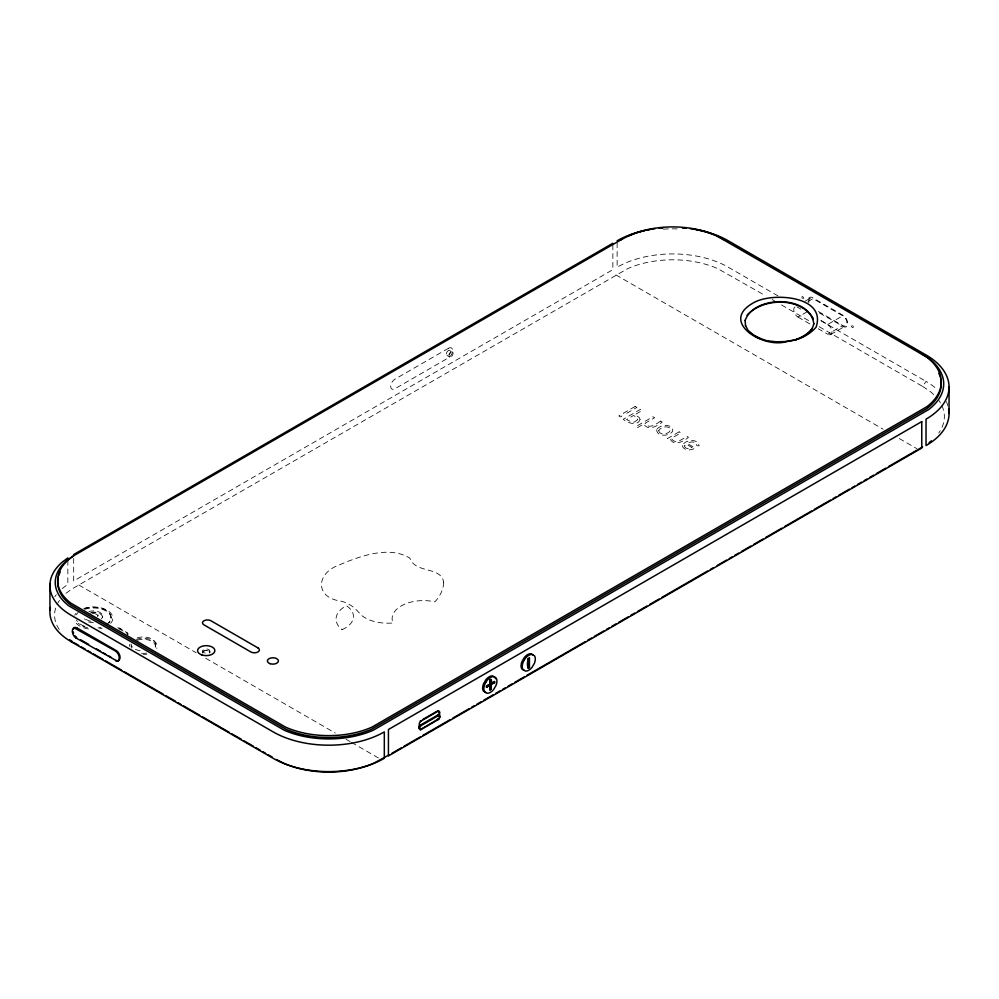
<?xml version="1.0" encoding="UTF-8"?>
<svg xmlns="http://www.w3.org/2000/svg" width="999" height="999" viewBox="0 0 999 999"><rect width="100%" height="100%" fill="white"/><g stroke="black" fill="none" stroke-linecap="round" stroke-linejoin="round"><path stroke-width="0.75" stroke-dasharray="5 3.75" d="M819.143 326.673L922.614 386.413L926.036 381.393A78.584 45.38 0 0 1 937.474 389.772M62.163 588.598L67.845 584.353L67.845 559.477M66.059 593.269L71.354 589.31L627.709 268.619A73.914 42.67 0 0 1 717.694 268.619L765.396 295.642M203.659 651.061L206.231 650.249L208.791 651.061M805.007 301.223L810.014 298.339M807.991 301.523L812.999 298.639L842.731 315.796A5.969 3.447 60 0 1 846.965 323.114A5.969 3.447 60 0 1 842.731 325.562L827.709 334.228L818.256 328.771M794.992 307.005A5.969 3.447 60 0 0 794.08 311.8A5.969 3.447 60 0 0 797.976 317.058L806.742 312M820.953 320.567L827.709 324.475L842.731 315.796M830.706 334.528L845.728 325.849M818.406 311.513L842.731 325.562M819.442 312.974L844.03 326.973A7.043 4.071 60 0 0 847.714 323.551A7.043 4.071 60 0 0 844.03 315.871L811.712 297.215A7.043 4.071 60 0 0 808.191 302.222M778.046 295.954L728.271 267.22A78.584 45.38 0 0 0 617.132 267.22L617.132 242.345M796.877 306.83L800.923 309.166M821.103 320.816L926.036 381.393M772.115 299.513L774.799 301.074M781.518 304.945L811.076 322.015M797.976 317.058L811.5 324.862M615.908 274.912L883.116 429.183M899.312 438.536L916.857 448.663M449.825 350.412A2.872 1.661 -60 0 1 448.913 354.87A2.872 1.661 -60 0 1 446.428 353.434A2.872 1.661 -60 0 1 449.825 350.412L452.485 351.948A2.872 1.661 -60 0 1 451.573 356.406A2.872 1.661 -60 0 1 449.088 354.97A2.872 1.661 -60 0 1 452.485 351.948M446.953 355.394L449.612 356.93M78.821 584.989L196.241 652.784M205.682 658.229L335.239 733.029M346.029 739.26L350.087 741.595M351.436 742.382L378.421 757.966M117.682 627.784A3.322 1.911 0 0 1 120.03 628.346L127.735 633.154A3.322 1.911 0 0 1 127.735 634.14M118.544 628.746A3.322 1.911 0 0 1 120.03 629.245L126.873 633.204L126.873 632.292M922.614 386.413L929.095 390.671A73.914 42.67 0 0 1 934.465 395.317M127.397 633.591L127.735 634.053A3.322 1.911 0 0 1 127.847 634.552L127.847 633.653M612.862 244.805L612.862 269.68L73.689 580.968L73.689 554.545M209.852 651.061L209.852 652.534M202.597 651.061L202.597 652.534M155.482 643.98L155.482 646.328M131.144 643.98L131.144 646.328A12.175 7.03 0 0 0 131.556 648.151M120.03 628.346L120.03 629.245M111.089 617.419L111.089 618.144M102.622 616.158L102.622 617.419M97.952 615.072L97.952 616.158M205.282 653.084A3.621 2.098 0 0 1 203.259 649.862A3.621 2.098 0 0 1 209.203 649.862A3.621 2.098 0 0 1 207.168 653.084M202.722 653.084A3.621 2.098 0 0 1 206.231 650.449A3.621 2.098 0 0 1 209.728 653.084M946.378 401.735A78.584 45.38 0 0 1 948.001 406.094M54.795 596.803A72.927 42.108 0 0 1 56.344 594.667M137.225 637.899A12.175 7.03 0 0 1 151.923 639.01A12.175 7.03 0 0 1 153.858 647.502M140.172 650.774A12.175 7.03 0 0 1 131.556 645.804M90.297 613.249A4.483 2.585 0 0 1 96.191 613.024A4.483 2.585 0 0 1 97.353 616.371M92.308 613.661A4.483 2.585 0 0 1 97.802 616.833M802.372 298.489A1.324 0.762 60 0 1 802.234 296.641A1.324 0.762 60 0 1 803.72 297.952A1.324 0.762 60 0 1 802.834 298.901M59.278 629.507A68.244 39.398 0 0 1 57.218 604.283M57.905 602.984A68.244 39.398 0 0 1 59.503 600.449M84.653 608.616A17.62 10.177 0 0 1 107.442 611.226A17.62 10.177 0 0 1 105.931 624.625M84.653 626.236A17.62 10.177 0 0 1 76.436 620.054M76.436 614.797A17.62 10.177 0 0 1 78.197 612.337M84.653 609.34A17.62 10.177 0 0 1 105.931 610.951A17.62 10.177 0 0 1 108.729 623.239M100.911 627.372A17.62 10.177 0 0 1 98.027 627.971M87.437 627.709A17.62 10.177 0 0 1 78.197 623.239M827.709 324.475A5.969 3.447 60 0 1 831.942 331.793A5.969 3.447 60 0 1 827.709 334.228M91.096 612.312A9.166 5.295 0 0 1 100.737 614.21A9.166 5.295 0 0 1 101.399 620.067M93.469 622.714A9.166 5.295 0 0 1 84.615 618.793M136.351 639.36A13.936 8.054 0 0 1 151.798 639.947A13.936 8.054 0 0 1 156.781 648.413M146.928 654.108A13.936 8.054 0 0 1 143.319 654.382M129.37 646.328A13.936 8.054 0 0 1 129.845 644.255M941.845 405.606A73.914 42.67 0 0 1 938.748 432.979M938.748 400.324A73.914 42.67 0 0 1 940.446 402.934M83.779 608.453A19.381 11.189 0 0 1 107.168 610.239A19.381 11.189 0 0 1 110.252 623.738M102.035 628.184A19.381 11.189 0 0 1 99.688 628.746M88.449 628.958A19.381 11.189 0 0 1 74.75 621.041M74.75 615.247A19.381 11.189 0 0 1 75.899 613.423M146.466 653.121A12.175 7.03 0 0 1 140.172 653.121M137.225 640.247A12.175 7.03 0 0 1 150.724 640.759A12.175 7.03 0 0 1 155.07 648.151M808.928 302.422A5.969 3.447 60 0 1 812.999 298.639M88.886 611.575A9.166 5.295 0 0 1 99.937 612.424A9.166 5.295 0 0 1 101.399 618.806M91.096 621.266A9.166 5.295 0 0 1 85.527 618.806M663.461 229.171A70.804 40.884 0 0 1 680.406 229.071M682.317 445.591C683.378 450.899 691.433 450.849 695.054 447.964L687.162 443.406C689.997 441.408 697.015 440.846 696.89 445.691L699.138 445.829C698.164 438.111 685.014 439.473 682.317 445.591M684.465 445.954C684.939 449.238 689.922 449.1 692.12 447.627L686.013 444.105L684.465 445.954M443.681 582.28C443.531 589.647 439.822 596.553 434.915 601.86A31.331 18.082 0 0 0 402.834 605.069A31.331 18.082 0 0 0 393.019 622.989C381.768 623.826 369.73 622.152 360.764 614.797C355.182 607.542 347.964 602.085 338.624 600.724C315.309 596.515 316.621 573.713 337.612 565.634C358.778 556.555 388.736 545.017 409.865 558.166C415.359 573.876 440.996 565.946 443.681 582.28M640.097 419.318C638.011 426.573 627.21 423.002 623.239 419.293L640.309 409.44L642.157 410.502L634.977 414.647L639.198 417.507L640.097 419.318M658.691 430.744C659.802 436.238 670.729 434.053 670.679 428.833C667.669 425.274 660.751 426.823 658.691 430.744M656.68 429.707C656.618 437.225 669.655 436.476 672.764 431.068C673.226 423.464 659.665 424.188 656.68 429.707M621.878 415.921L621.44 416.533A1.536 0.887 0 0 1 619.88 416.745L618.955 415.921A1.523 0.874 0 0 1 619.88 415.159L621.878 415.921M637.687 419.617L634.49 421.978A3.546 2.048 0 0 1 631.743 422.028L626.51 419.543L633.566 415.472L636.987 417.732L637.687 419.617M660.501 421.103C656.593 423.901 648.626 429.857 645.079 423.276L654.67 417.732L652.946 416.733L635.888 426.585L637.599 427.584L643.806 424.001C647.901 431.493 657.767 425.874 662.225 422.09L660.501 421.103M448.514 348.239L394.842 379.22A5.869 3.384 -60 0 0 390.696 386.413A5.869 3.384 -60 0 0 394.842 388.798L448.514 357.817A5.869 3.384 -60 0 0 452.659 350.624A5.869 3.384 -60 0 0 448.514 348.239M635.139 406.456L623.376 413.249L625.099 414.248L636.863 407.455L635.139 406.456M679.158 431.868L667.295 438.611L668.905 439.535L670.167 438.948C673.751 446.828 684.24 441.108 688.473 437.25L686.75 436.251C682.916 439.011 674.712 445.167 671.428 438.324L680.881 432.867L679.158 431.868M342.045 629.657A28.459 16.434 0 0 0 346.503 605.744A30.869 17.82 0 0 0 342.045 629.657M851.41 325.861A1.324 0.762 60 0 0 852.821 327.61A1.324 0.762 60 0 0 852.821 325.736A1.324 0.762 60 0 0 851.41 325.861"/><path stroke-width="1.5" d="M73.214 629.358L74.151 627.709M745.117 320.567C753.933 294.855 810.339 294.817 813.823 323.988M811.887 329.058C808.216 334.053 800.299 338.149 794.08 340.309C802.447 337.799 811.95 333.079 813.823 323.676M419.081 726.822L419.792 725.586A1.786 1.036 -60 0 1 420.342 725.124L437.612 715.159A1.786 1.036 -60 0 1 438.161 714.984L438.948 715.584M439.011 718.468L439.498 717.344A2.897 1.673 -60 0 0 439.61 716.495L439.61 712.362A2.897 1.673 -60 0 0 439.498 711.65L438.086 711.188L420.791 721.166L419.38 723.251A2.897 1.673 -60 0 0 419.268 724.113L419.268 728.234A2.897 1.673 -60 0 0 419.38 728.958L420.392 729.632L438.848 718.718M118.219 660.938C120.604 657.916 118.531 653.159 115.672 651.161L74.113 627.822M67.845 557.917L62.163 562.175A72.927 42.108 0 0 0 71.254 615.322L273.177 731.892A78.584 45.38 0 0 0 384.315 731.892L384.315 758.316A78.584 45.38 0 0 1 273.177 758.316L71.254 641.745A72.927 42.108 0 0 1 50.312 607.454M73.689 555.819L68.631 559.59A65.147 37.612 0 0 0 70.879 603.171L285.639 727.172A70.804 40.884 0 0 0 371.853 727.172L926.635 406.868A70.804 40.884 0 0 0 926.635 357.093L920.366 352.959M420.129 721.028L420.791 721.166M73.689 554.545L612.862 243.257M622.439 238.998L71.866 556.793L66.608 560.726A67.57 39.011 0 0 0 68.943 605.918L284.166 730.182A73.239 42.283 0 0 0 373.326 730.182L928.558 409.627A73.239 42.283 0 0 0 928.558 358.142L715.808 235.364A70.804 40.884 0 0 0 629.595 235.364L620.779 239.872M75.912 628.209L76.686 627.759L116.446 650.711C119.68 652.747 122.153 659.552 117.47 661.276L75.912 637.936C72.69 635.901 70.205 629.095 74.888 627.372L76.686 627.759M75.912 637.936L76.686 637.487L74.888 635.789M115.672 651.161L116.446 650.711M115.672 660.888L116.446 660.439M490.01 685.389L490.01 689.859L490.01 685.389L486.488 687.187L486.488 686.088L489.81 684.178L489.81 680.119C493.369 676.423 489.885 690.509 490.971 679.457M489.81 680.119L491.158 679.57M422.989 719.367L437.812 710.813M528.096 658.766L529.445 658.216L529.445 667.407C526.773 671.003 526.773 657.742 529.445 658.216M490.971 683.503L494.38 681.543L494.58 682.742C488.336 681.505 491.683 696.503 491.158 684.715M486.488 686.088L490.01 684.29L490.01 680.232M491.158 683.628L494.58 681.655M486.488 687.187L489.81 685.264M490.971 684.602L494.58 682.742M420.092 729.495L419.78 729.045A2.735 1.573 -60 0 1 419.78 727.559L420.567 726.036A1.786 1.036 -60 0 1 421.128 725.574L438.399 715.609A1.786 1.036 -60 0 1 438.948 715.434L439.722 716.046A2.735 1.573 -60 0 1 439.722 717.519L438.948 719.03A1.786 1.036 -60 0 1 438.399 719.492L421.103 729.482A1.786 1.036 -60 0 1 420.554 729.645L419.867 729.52M489.81 689.747L491.158 689.198M528.096 667.956L529.445 667.407M389.223 754.844L373.738 763.261A73.914 42.67 0 0 1 283.753 763.261L276.373 759.527M391.92 753.283L401.361 747.839M404.058 746.278L420.254 736.925M422.952 735.364L449.937 719.792M452.647 718.231L468.831 708.878M471.54 707.317L474.238 705.769M476.935 704.208L480.981 701.872M483.678 700.311L493.131 694.854M495.829 693.294L499.875 690.958M502.572 689.397L505.269 687.849M507.967 686.288L512.012 683.953M514.722 682.392L524.163 676.935M526.86 675.374L584.89 641.882M587.587 640.322L591.633 637.986M594.33 636.425L603.783 630.968M606.48 629.407L609.178 627.859M611.875 626.298L615.921 623.963M618.618 622.402L628.071 616.945M630.769 615.384L634.815 613.049M637.512 611.488L646.965 606.043M649.662 604.482L659.103 599.025M661.813 597.464L707.692 570.978M710.389 569.418L713.086 567.869M717.132 565.521L726.585 560.077M729.282 558.516L731.98 556.955M734.677 555.394L738.723 553.059M741.42 551.498L750.873 546.053M753.571 544.492L763.011 539.035M765.709 537.474L781.905 528.134M784.602 526.573L811.6 510.988M814.297 509.428L830.494 500.087M833.191 498.526L835.888 496.965M838.586 495.404L849.375 489.173M852.085 487.612L854.782 486.063M857.479 484.503L861.525 482.167M864.222 480.606L866.92 479.045M869.617 477.485L873.675 475.149M876.373 473.588L885.813 468.144M888.511 466.583L916.857 450.224M918.206 449.438L922.614 446.89M813.423 318.793C800.636 296.478 762.487 297.927 747.052 315.185M794.08 340.01L785.501 341.571L776.51 341.808L766.196 340.671M776.123 341.933C790.696 342.582 806.255 338.561 816.083 327.185C826.835 295.741 772.714 292.257 754.395 302.322C718.443 321.191 762.249 348.164 785.501 341.87M117.383 660.814L118.257 660.826M524.325 670.404L521.928 669.068A9.003 5.195 -60 0 1 521.928 661.625L524.325 657.517A9.366 5.407 -60 0 1 530.869 653.733L533.266 655.082M485.926 692.569L483.541 691.233A9.003 5.195 -60 0 1 483.541 683.791L485.926 679.682A9.366 5.407 -60 0 1 492.47 675.911L494.867 677.247A9.003 5.195 -60 0 1 495.516 678.671M71.254 641.745L73.539 642.632M724.612 239.872L717.282 236.164A73.239 42.283 0 0 0 696.241 229.67M754.195 335.676L759.727 338.599M438.549 710.801L439.023 711.375A2.897 1.673 -60 0 1 439.135 712.1L439.61 712.362M437.612 715.159L438.399 715.609M439.048 716.271L439.835 716.72M437.612 719.043L438.399 719.492M420.342 725.124L421.128 725.574M418.881 727.909L419.667 728.371M420.329 729.02L421.103 729.482M80.669 639.772L88.624 644.367M96.566 648.963L100.549 651.261M103.197 652.784L105.844 654.32M108.504 655.844L111.151 657.379M74.675 643.069L78.709 645.404M81.394 646.952L85.427 649.288M88.124 650.836L90.809 652.384M93.494 653.945L102.909 659.377M105.594 660.926L121.741 670.242M124.425 671.803L163.424 694.305M166.109 695.866L175.524 701.298M178.209 702.846L180.894 704.407M183.591 705.956L199.725 715.272M202.41 716.82L229.308 732.354M231.993 733.903L241.408 739.335M244.093 740.883L253.509 746.328M256.194 747.876L260.24 750.212M262.924 751.76L265.609 753.308M268.306 754.869L272.34 757.192M69.668 639.76L72.165 641.408M745.516 325.449L748.239 330.706L753.084 335.09M73.214 631.868L73.576 633.254M745.117 320.267L745.516 325.761M949.05 387.05L949.05 413.474M767.719 340.996C761.101 339.111 752.722 335.439 748.239 330.706M529.245 658.104L529.245 667.295M528.296 658.878L528.296 668.081M494.38 681.543L494.38 682.629M486.688 686.213L486.688 687.3M439.135 712.1L439.135 716.221M49.95 583.903L49.95 610.339M948.675 409.028A78.584 45.38 0 0 1 926.036 445.566L926.036 419.143A78.584 45.38 0 0 0 926.036 354.97L728.271 240.796A78.584 45.38 0 0 0 690.197 228.646M617.132 240.796A78.584 45.38 0 0 1 655.207 228.646M659.54 228.147A78.584 45.38 0 0 1 662.437 227.897M682.954 227.897A78.584 45.38 0 0 1 685.863 228.147M628.121 236.164A73.239 42.283 0 0 1 644.68 230.644M646.153 230.294A73.239 42.283 0 0 1 649.163 229.67M659.09 228.159A73.239 42.283 0 0 1 663.136 227.784M682.255 227.784A73.239 42.283 0 0 1 686.313 228.159M58.329 577.047A65.147 37.612 0 0 0 70.879 605.069L285.639 729.07A70.804 40.884 0 0 0 371.853 729.07L926.635 408.766A70.804 40.884 0 0 0 940.658 378.546M58.691 575.774A65.147 37.612 0 0 1 60.202 572.002M931.368 440.821A73.914 42.67 0 0 1 929.095 442.632M938.86 373.301A70.804 40.884 0 0 1 940.321 377.222M485.764 682.329L484.715 684.477A9.003 5.195 -60 0 0 484.715 691.92L487.112 693.256A9.366 5.407 -60 0 0 493.656 689.485L496.053 685.376A9.003 5.195 -60 0 0 496.053 677.934L493.656 676.585A9.366 5.407 -60 0 0 487.112 680.369L485.764 682.329M524.15 660.164L523.114 662.3A9.003 5.195 -60 0 0 523.114 669.755L525.511 671.091A9.366 5.407 -60 0 0 532.055 667.307L534.44 663.211A9.003 5.195 -60 0 0 534.44 655.756L532.055 654.42A9.366 5.407 -60 0 0 525.511 658.204L524.15 660.164M921.765 421.603L388.424 729.52L388.424 755.943L921.765 448.027L921.765 421.603M257.929 647.889L210.989 620.791A4.983 2.872 0 0 0 203.946 620.791A4.983 2.872 0 0 0 203.946 624.85L250.886 651.96A4.983 2.872 0 0 0 257.929 651.96A4.983 2.872 0 0 0 257.929 647.889M201.885 654.944A8.629 4.983 0 0 0 214.86 650.649A8.629 4.983 0 0 0 201.935 646.316A8.629 4.983 0 0 0 201.885 654.944M270.13 663.711A5.532 3.197 0 0 0 278.421 660.951A5.532 3.197 0 0 0 270.13 658.179A5.532 3.197 0 0 0 270.13 663.711"/></g></svg>
